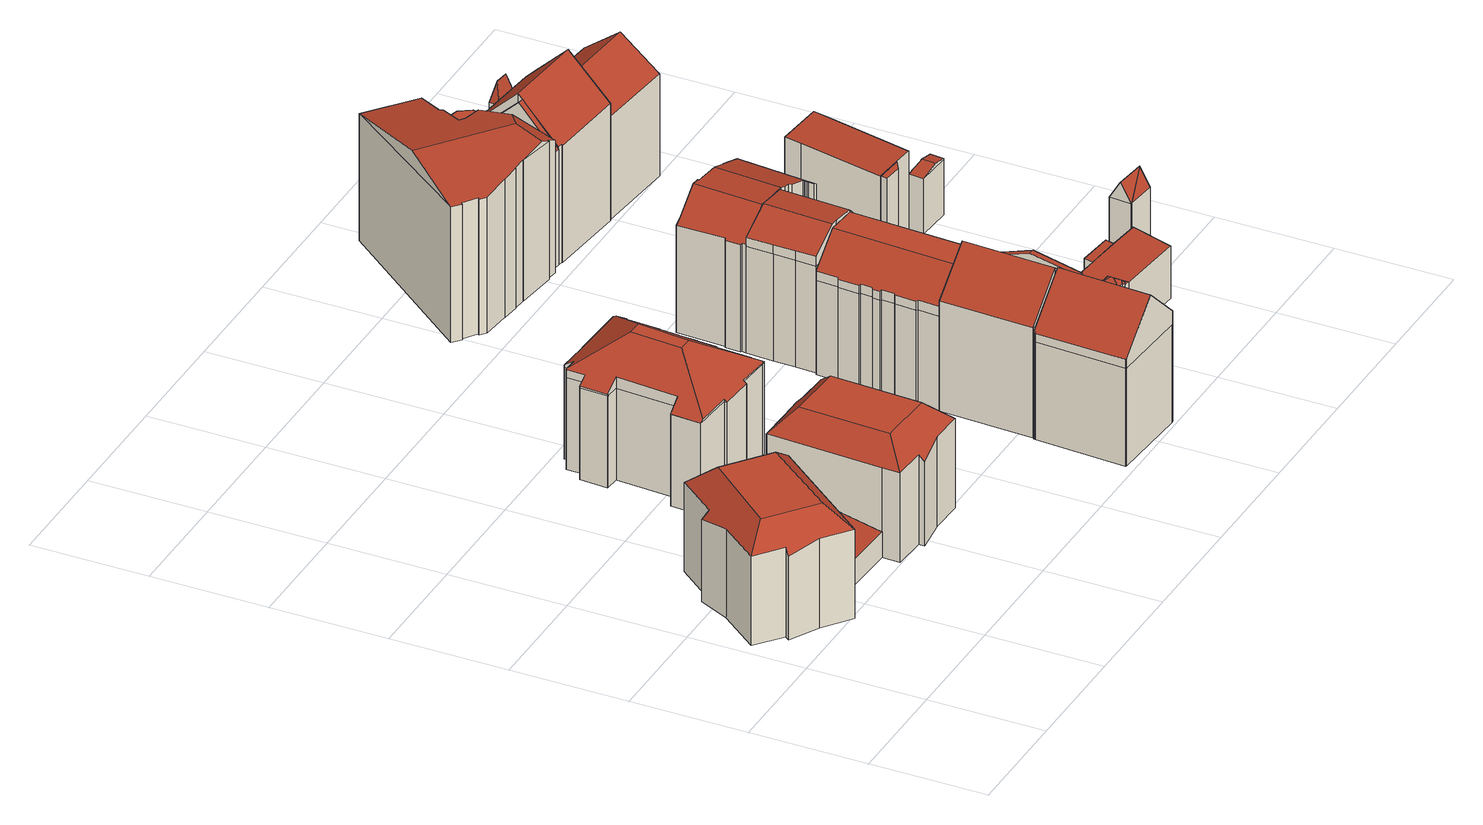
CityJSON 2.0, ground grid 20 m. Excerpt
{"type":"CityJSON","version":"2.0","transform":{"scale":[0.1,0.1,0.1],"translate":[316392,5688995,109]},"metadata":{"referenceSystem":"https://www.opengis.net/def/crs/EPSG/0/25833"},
"CityObjects":{
"building1":{"type":"Building","attributes":{"Dachtyp_tdc":"tdcCutTentRoof","Gemeindeschluessel":14713000,"Dachneigung":0.951,"QualitaetDacherkennung":56,"Geometrietyp2DReferenz":"3000","function":"31001_9998","roofType":"9999","measuredHeight":19.75},"geometry":[{"type":"MultiSurface","lod":"2","boundaries":[[[0,1,2,3]],[[1,4,5,2]],[[4,6,7,5]],[[6,8,9,7]],[[8,10,11,9]],[[10,12,13,11]],[[12,14,15,13]],[[14,16,17,15]],[[16,18,19,17]],[[18,20,21,19]],[[20,22,23,21]],[[22,24,25,23]],[[24,26,27,25]],[[26,28,29,27]],[[28,0,3,29]],[[12,10,8,6,4,1,30,31]],[[16,14,12,31,32]],[[24,22,20,18,16,32,33]],[[1,0,28,26,24,33,30]],[[33,32,31,30]],[[3,2,5,7,9,11,13,15,17,19,21,23,25,27,29]]],"semantics":{"surfaces":[{"type":"WallSurface"},{"type":"RoofSurface"},{"type":"GroundSurface"}],"values":[0,0,0,0,0,0,0,0,0,0,0,0,0,0,0,1,1,1,1,1,2]}}]},
"building2":{"type":"Building","attributes":{"Dachtyp_tdc":"tdcFreeFormRoof","Gemeindeschluessel":14713000,"Dachneigung":10.68,"QualitaetDacherkennung":15,"Geometrietyp2DReferenz":"3000","function":"31001_9998","roofType":"5000","measuredHeight":6.21},"geometry":[{"type":"MultiSurface","lod":"2","boundaries":[[[34,35,36,37]],[[35,38,39,36]],[[38,40,41,39]],[[40,42,43,41]],[[42,44,45,43]],[[44,46,47,45]],[[46,34,37,47]],[[46,48,49,35,34]],[[38,49,48,44,42,40]],[[38,35,49]],[[46,44,48]],[[37,36,39,41,43,45,47]]],"semantics":{"surfaces":[{"type":"WallSurface"},{"type":"RoofSurface"},{"type":"GroundSurface"}],"values":[0,0,0,0,0,0,0,1,1,0,0,2]}}]},
"building3":{"type":"Building","attributes":{"Dachtyp_tdc":"tdcCutTentRoof","Gemeindeschluessel":14713000,"Dachneigung":0.262,"QualitaetDacherkennung":55,"Geometrietyp2DReferenz":"3000","function":"31001_9998","roofType":"9999","measuredHeight":19.74},"geometry":[{"type":"MultiSurface","lod":"2","boundaries":[[[50,51,52,53]],[[54,55,56,57,58,59,60,61,62,63,64,65,66,47,45]],[[67,68,55,54]],[[68,69,56,55]],[[69,70,57,56]],[[70,71,58,57]],[[71,72,59,58]],[[72,73,60,59]],[[73,74,61,60]],[[74,75,62,61]],[[75,76,63,62]],[[76,77,64,63]],[[77,78,65,64]],[[78,79,66,65]],[[79,80,47,66]],[[80,81,45,47]],[[81,67,54,45]],[[71,70,69,68,67,53,52]],[[75,74,73,72,71,52,51]],[[79,78,77,76,75,51,50]],[[67,81,80,79,50,53]]],"semantics":{"surfaces":[{"type":"RoofSurface"},{"type":"GroundSurface"},{"type":"WallSurface"}],"values":[0,1,2,2,2,2,2,2,2,2,2,2,2,2,2,2,2,0,0,0,0]}}]},
"building4":{"type":"Building","attributes":{"Dachtyp_tdc":"tdcFreeFormRoof","Gemeindeschluessel":14713000,"Dachneigung":35.06,"QualitaetDacherkennung":63,"Geometrietyp2DReferenz":"3000","function":"31001_9998","roofType":"5000","measuredHeight":22.51},"geometry":[{"type":"MultiSurface","lod":"2","boundaries":[[[82,83,84,85]],[[83,86,87,84]],[[86,88,89,87]],[[88,90,91,89]],[[90,92,93,91]],[[92,94,95,93]],[[94,96,97,95]],[[96,98,99,97]],[[98,100,101,99]],[[100,102,103,101]],[[102,104,105,103]],[[104,106,107,105]],[[106,108,109,107]],[[108,110,111,109]],[[110,112,113,111]],[[112,114,115,113]],[[114,116,117,115]],[[116,118,119,117]],[[118,120,121,119]],[[120,122,123,121]],[[122,124,125,123]],[[124,126,127,125]],[[126,128,129,127]],[[128,130,131,129]],[[130,132,133,131]],[[132,134,135,133]],[[134,136,137,135]],[[136,138,139,137]],[[138,140,141,139]],[[140,142,143,141]],[[142,144,145,143]],[[144,146,147,145]],[[146,148,149,147]],[[148,150,151,149]],[[150,82,85,151]],[[152,153,114,112,154,155,156,157,158]],[[159,160,118,152,158,161,162,163,164,165,166,167,168]],[[169,170,171,172,173,174,175,176,162,161,177,178]],[[179,180,181,182,183,184,185,186,178,177,157,156,187,188,102,189,190]],[[157,177,161,158]],[[98,190,189,100]],[[96,179,190,98]],[[100,189,102]],[[102,188,104]],[[104,188,187,106]],[[106,187,156,155,108]],[[82,186,185,83]],[[150,169,178,186,82]],[[83,185,184,86]],[[86,184,183,88]],[[88,183,182,90]],[[90,182,181,92]],[[92,181,180,94]],[[94,180,179,96]],[[136,176,175,138]],[[134,163,162,176,136]],[[138,175,174,140]],[[140,174,173,142]],[[142,173,172,144]],[[144,172,171,146]],[[146,171,170,148]],[[148,170,169,150]],[[124,168,167,126]],[[122,159,168,124]],[[126,167,166,128]],[[128,166,165,130]],[[130,165,164,132]],[[132,164,163,134]],[[118,160,120]],[[116,153,152,118]],[[108,155,154,110]],[[110,154,112]],[[114,153,116]],[[120,160,159,122]],[[85,84,87,89,91,93,95,97,99,101,103,105,107,109,111,113,115,117,119,121,123,125,127,129,131,133,135,137,139,141,143,145,147,149,151]]],"semantics":{"surfaces":[{"type":"WallSurface"},{"type":"RoofSurface"},{"type":"GroundSurface"}],"values":[0,0,0,0,0,0,0,0,0,0,0,0,0,0,0,0,0,0,0,0,0,0,0,0,0,0,0,0,0,0,0,0,0,0,0,1,1,1,1,1,0,0,0,0,0,0,0,0,0,0,0,0,0,0,0,0,0,0,0,0,0,0,0,0,0,0,0,0,0,0,0,0,0,0,2]}}]},
"building5":{"type":"Building","attributes":{"Dachtyp_tdc":"tdcFreeFormRoof","Gemeindeschluessel":14713000,"Dachneigung":44.49,"QualitaetDacherkennung":60,"Geometrietyp2DReferenz":"3000","function":"31001_9998","roofType":"5000","measuredHeight":26.43},"geometry":[{"type":"MultiSurface","lod":"2","boundaries":[[[191,192,193,194]],[[192,195,196,193]],[[195,197,198,196]],[[197,199,200,198]],[[199,201,202,200]],[[201,203,204,202]],[[203,205,206,204]],[[205,207,208,206]],[[207,209,210,208]],[[209,211,212,210]],[[211,213,214,212]],[[213,215,216,214]],[[215,217,218,216]],[[217,219,220,218]],[[219,221,222,220]],[[221,223,224,222]],[[223,225,226,224]],[[225,191,194,226]],[[227,207,205,228,229,230,231,232,233,234,235,236,237,238]],[[239,240,241,242,243,244,236,235]],[[213,237,236,244,215]],[[215,244,243,217]],[[217,243,242,219]],[[219,242,241,221]],[[221,241,240,223]],[[223,240,239,225]],[[225,239,235,234,191]],[[209,227,238,211]],[[211,238,237,213]],[[191,234,233,192]],[[192,233,232,195]],[[195,232,231,197]],[[197,231,230,199]],[[199,230,229,201]],[[201,229,228,203]],[[203,228,205]],[[207,227,209]],[[194,193,196,198,200,202,204,206,208,210,212,214,216,218,220,222,224,226]]],"semantics":{"surfaces":[{"type":"WallSurface"},{"type":"RoofSurface"},{"type":"GroundSurface"}],"values":[0,0,0,0,0,0,0,0,0,0,0,0,0,0,0,0,0,0,1,1,0,0,0,0,0,0,0,0,0,0,0,0,0,0,0,0,0,2]}}]},
"building6":{"type":"Building","attributes":{"Gemeindeschluessel":14713000,"Geometrietyp2DReferenz":"3000","function":"31001_9998","roofType":"9999"},"children":["building6-1","building6-2"]},
"building6-1":{"type":"BuildingPart","attributes":{"Dachtyp_tdc":"tdcGableRoof","Dachneigung":10.13,"QualitaetDacherkennung":29,"Geometrietyp2DReferenz":"3000","roofType":"3100","measuredHeight":22.38},"parents":["building6"],"geometry":[{"type":"MultiSurface","lod":"2","boundaries":[[[245,246,247,248,249]],[[250,251,252,253,254]],[[251,245,249,252]],[[250,246,255]],[[245,251,256]],[[246,245,256,255]],[[251,250,255,256]],[[249,248,253,252]],[[250,254,247,246]],[[254,253,248,247]]],"semantics":{"surfaces":[{"type":"WallSurface"},{"type":"RoofSurface"},{"type":"GroundSurface"},{"type":"ClosureSurface"}],"values":[0,0,0,0,0,1,1,2,0,3]}}]},
"building6-2":{"type":"BuildingPart","attributes":{"Dachtyp_tdc":"tdcFreeFormRoof","Dachneigung":43.67,"QualitaetDacherkennung":43,"Geometrietyp2DReferenz":"3000","roofType":"5000","measuredHeight":26.33},"parents":["building6"],"geometry":[{"type":"MultiSurface","lod":"2","boundaries":[[[257,254,253,258]],[[247,259,260,248]],[[259,261,262,260]],[[261,263,264,262]],[[263,265,266,264]],[[265,267,268,266]],[[267,269,270,268]],[[269,271,272,270]],[[271,257,258,272]],[[267,265,263,261,259]],[[259,247,254,257,271,269,267]],[[258,253,248,260,262,264,266,268,270,272]],[[248,253,254,247]]],"semantics":{"surfaces":[{"type":"WallSurface"},{"type":"RoofSurface"},{"type":"GroundSurface"},{"type":"ClosureSurface"}],"values":[0,0,0,0,0,0,0,0,0,1,1,2,3]}}]},
"building7":{"type":"Building","attributes":{"Dachtyp_tdc":"tdcFreeFormRoof","Gemeindeschluessel":14713000,"Dachneigung":34.17,"QualitaetDacherkennung":5,"Geometrietyp2DReferenz":"3000","function":"31001_9998","roofType":"5000","measuredHeight":20.7},"geometry":[{"type":"MultiSurface","lod":"2","boundaries":[[[273,274,275,276]],[[274,277,278,275]],[[277,279,280,278]],[[279,281,282,280]],[[281,283,284,282]],[[283,273,276,284]],[[285,286,287,288,283,281]],[[285,281,279]],[[286,285,279,277]],[[287,286,277,274]],[[288,287,274,273]],[[288,273,283]],[[276,275,278,280,282,284]]],"semantics":{"surfaces":[{"type":"WallSurface"},{"type":"RoofSurface"},{"type":"GroundSurface"}],"values":[0,0,0,0,0,0,1,1,1,1,1,1,2]}}]},
"building8":{"type":"Building","attributes":{"Gemeindeschluessel":14713000,"Dachtyp_tdc":"tdcFreeFormRoof","Dachneigung":39.46,"QualitaetDacherkennung":67,"Geometrietyp2DReferenz":"3000","function":"31001_9998","roofType":"5000","measuredHeight":23.34},"geometry":[{"type":"MultiSurface","lod":"2","boundaries":[[[289,290,291,292]],[[290,293,270,291]],[[293,294,266,270]],[[294,295,296,266]],[[295,297,298,296]],[[297,299,300,298]],[[299,301,302,300]],[[301,303,304,302]],[[303,305,306,304]],[[305,307,308,306]],[[307,309,310,308]],[[309,311,312,310]],[[311,313,314,312]],[[313,315,316,314]],[[315,317,318,316]],[[317,319,320,318]],[[319,321,322,320]],[[321,323,324,322]],[[323,325,326,324]],[[325,327,328,326]],[[327,329,330,328]],[[329,331,332,330]],[[331,289,292,332]],[[333,334,335,336,337,338,339,340,341,342,343,344,345,346,347,348]],[[349,350,351,352,353,289,331,354,355]],[[350,356,348,347,351]],[[323,356,350,349,325]],[[321,348,356,323]],[[327,355,354,329]],[[325,349,355,327]],[[329,354,331]],[[290,353,352,293]],[[289,353,290]],[[293,352,351,347,346,294]],[[319,333,348,321]],[[294,346,345,295]],[[295,345,344,297]],[[297,344,343,299]],[[299,343,342,301]],[[301,342,341,303]],[[303,341,340,305]],[[305,340,339,307]],[[307,339,338,309]],[[309,338,337,311]],[[311,337,336,313]],[[313,336,335,315]],[[315,335,334,317]],[[317,334,333,319]],[[292,291,270,266,296,298,300,302,304,306,308,310,312,314,316,318,320,322,324,326,328,330,332]]],"semantics":{"surfaces":[{"type":"WallSurface"},{"type":"RoofSurface"},{"type":"GroundSurface"}],"values":[0,0,0,0,0,0,0,0,0,0,0,0,0,0,0,0,0,0,0,0,0,0,0,1,1,1,0,0,0,0,0,0,0,0,0,0,0,0,0,0,0,0,0,0,0,0,0,0,2]}}]},
"building9":{"type":"Building","attributes":{"Gemeindeschluessel":14713000,"Geometrietyp2DReferenz":"3000","function":"31001_9998","roofType":"9999"},"children":["building9-1","building9-2","building9-3"]},
"building9-1":{"type":"BuildingPart","attributes":{"Dachtyp_tdc":"tdcFreeFormRoof","Dachneigung":30.52,"QualitaetDacherkennung":55,"Geometrietyp2DReferenz":"3000","roofType":"5000","measuredHeight":23.77},"parents":["building9"],"geometry":[{"type":"MultiSurface","lod":"2","boundaries":[[[357,358,359,360]],[[361,362,363,364]],[[362,365,366,363]],[[365,367,368,366]],[[367,369,370,368]],[[369,371,372,370]],[[371,373,374,372]],[[373,375,376,374]],[[375,377,378,376]],[[377,379,380,378]],[[379,357,360,380]],[[381,382,383,384,385,386,387,388,389]],[[369,390,391,392,393,394,395,396,371]],[[395,397,398,386,385,399,396]],[[373,396,399,375]],[[375,399,385,384,377]],[[371,396,373]],[[361,393,392,362]],[[362,392,391,365]],[[365,391,390,367]],[[367,390,369]],[[377,384,383,379]],[[379,383,382,357]],[[357,382,381,400,358]],[[360,359,401,402,403,404,364,363,366,368,370,372,374,376,378,380]],[[402,401,405,406]],[[401,359,358,405]],[[403,402,406,407]],[[364,404,408,361]],[[404,403,407,408]],[[398,409,386]],[[398,407,406,409]],[[394,393,361,408]],[[407,398,397,395,394,408]],[[389,400,381]],[[409,387,386]],[[406,405,388,387,409]],[[405,358,400,389,388]]],"semantics":{"surfaces":[{"type":"WallSurface"},{"type":"RoofSurface"},{"type":"GroundSurface"},{"type":"ClosureSurface"}],"values":[0,0,0,0,0,0,0,0,0,0,0,1,1,1,0,0,0,0,0,0,0,0,0,0,2,3,3,3,3,3,0,3,3,3,0,0,3,3]}}]},
"building9-2":{"type":"BuildingPart","attributes":{"Dachtyp_tdc":"tdcCutGableRoof","Dachneigung":41.91,"QualitaetDacherkennung":34,"Geometrietyp2DReferenz":"3000","roofType":"9999","measuredHeight":23.68},"parents":["building9"],"geometry":[{"type":"MultiSurface","lod":"2","boundaries":[[[410,411,412,413,414]],[[411,415,416,412]],[[415,417,418,416]],[[417,419,420,418]],[[419,421,422,420]],[[421,423,424,422]],[[423,425,426,424]],[[425,427,428,426]],[[427,429,430,428]],[[429,431,432,430]],[[431,433,434,432]],[[433,435,393,361,364,434]],[[400,436,437,359,358]],[[436,438,439,437]],[[438,440,441,439]],[[440,442,443,441]],[[442,444,445,443]],[[444,446,447,445]],[[446,448,449,447]],[[448,450,451,452,449]],[[453,435,433,431,429,427,425,423,421,419,417,415,411,410,454]],[[448,446,444,442,440,438,436,400,389,455]],[[454,456,450,448,455,387,409,398,397,453]],[[457,413,412,416,418,420,422,424,426,428,430,432,434,364,404,403,402,401,359,437,439,441,443,445,447,449,452,458]],[[410,414,459,454]],[[414,413,457,459]],[[394,393,435,453]],[[404,364,361,408]],[[408,361,393,394]],[[388,387,455]],[[397,395,394,453]],[[401,402,406,405]],[[402,403,407,406]],[[403,404,408,407]],[[406,407,398,409]],[[405,406,409,387,388]],[[407,408,394,395,397,398]],[[389,388,455]],[[401,405,358,359]],[[405,388,389,400,358]],[[460,451,450,456]],[[460,458,452,451]],[[454,459,460,456]],[[458,460,459,457]]],"semantics":{"surfaces":[{"type":"WallSurface"},{"type":"RoofSurface"},{"type":"GroundSurface"},{"type":"ClosureSurface"}],"values":[0,0,0,0,0,0,0,0,0,0,0,0,0,0,0,0,0,0,0,0,1,1,1,2,0,3,0,3,3,0,0,3,3,3,3,3,3,0,3,3,0,3,0,3]}}]},
"building9-3":{"type":"BuildingPart","attributes":{"Dachtyp_tdc":"tdcFreeFormRoof","Dachneigung":54.19,"QualitaetDacherkennung":5,"Geometrietyp2DReferenz":"3000","roofType":"5000","measuredHeight":20.6},"parents":["building9"],"geometry":[{"type":"MultiSurface","lod":"2","boundaries":[[[451,461,462,452]],[[461,463,464,462]],[[463,465,412,464]],[[465,414,413,412]],[[466,414,465,463]],[[467,466,463,461]],[[467,461,451,460]],[[466,467,460,459,414]],[[452,462,464,412,413,457,458]],[[457,413,414,459]],[[458,457,459,460]],[[452,458,460,451]]],"semantics":{"surfaces":[{"type":"WallSurface"},{"type":"RoofSurface"},{"type":"GroundSurface"},{"type":"ClosureSurface"}],"values":[0,0,0,0,1,1,1,1,2,3,3,3]}}]},
"building10":{"type":"Building","attributes":{"Dachtyp_tdc":"tdcFreeFormRoof","Gemeindeschluessel":14713000,"Dachneigung":50.75,"QualitaetDacherkennung":7,"Geometrietyp2DReferenz":"3000","function":"31001_9998","roofType":"5000","measuredHeight":18.05},"geometry":[{"type":"MultiSurface","lod":"2","boundaries":[[[468,469,470,471]],[[469,472,473,470]],[[472,474,475,473]],[[474,468,471,475]],[[476,477,474,472]],[[476,472,469]],[[477,476,469,468]],[[477,468,474]],[[471,470,473,475]]],"semantics":{"surfaces":[{"type":"WallSurface"},{"type":"RoofSurface"},{"type":"GroundSurface"}],"values":[0,0,0,0,1,0,1,1,2]}}]},
"building11":{"type":"Building","attributes":{"Dachtyp_tdc":"tdcFreeFormRoof","Gemeindeschluessel":14713000,"Dachneigung":12.15,"QualitaetDacherkennung":10,"Geometrietyp2DReferenz":"3000","function":"31001_9998","roofType":"5000","measuredHeight":26.52},"geometry":[{"type":"MultiSurface","lod":"2","boundaries":[[[478,479,480,481]],[[479,482,483,480]],[[482,484,485,483]],[[484,486,487,485]],[[486,488,489,487]],[[488,490,491,489]],[[490,492,493,491]],[[492,494,495,493]],[[494,496,497,495]],[[496,498,499,497]],[[498,500,501,499]],[[500,502,503,501]],[[502,504,505,503]],[[504,506,507,505]],[[506,508,509,507]],[[508,510,511,509]],[[510,512,513,511]],[[512,514,515,513]],[[514,516,517,515]],[[516,518,519,517]],[[518,520,521,519]],[[520,478,481,521]],[[490,488,522,523,524,492]],[[522,486,484,482,479,478,520,518,525,523]],[[506,504,502,500,498,496,494,524,523,525,516,514,512,510,508]],[[488,486,522]],[[494,492,524]],[[518,516,525]],[[481,480,483,485,487,489,491,493,495,497,499,501,503,505,507,509,511,513,515,517,519,521]]],"semantics":{"surfaces":[{"type":"WallSurface"},{"type":"RoofSurface"},{"type":"GroundSurface"}],"values":[0,0,0,0,0,0,0,0,0,0,0,0,0,0,0,0,0,0,0,0,0,0,1,1,1,0,0,0,2]}}]},
"building12":{"type":"Building","attributes":{"Gemeindeschluessel":14713000,"Geometrietyp2DReferenz":"3000","function":"31001_9998","roofType":"9999"},"children":["building12-1","building12-2"]},
"building12-1":{"type":"BuildingPart","attributes":{"Dachtyp_tdc":"tdcPolyFlatRoof","Dachneigung":8.7,"QualitaetDacherkennung":71,"Geometrietyp2DReferenz":"3000","roofType":"2100","measuredHeight":10.58},"parents":["building12"],"geometry":[{"type":"MultiSurface","lod":"2","boundaries":[[[526,527,528,529]],[[530,531,532,533]],[[531,526,529,532]],[[531,530,527,526]],[[529,528,533,532]],[[530,533,528,527]]],"semantics":{"surfaces":[{"type":"WallSurface"},{"type":"RoofSurface"},{"type":"GroundSurface"},{"type":"ClosureSurface"}],"values":[0,0,0,1,2,3]}}]},
"building12-2":{"type":"BuildingPart","attributes":{"Dachtyp_tdc":"tdcPolyFlatRoof","Dachneigung":10.2,"QualitaetDacherkennung":72,"Geometrietyp2DReferenz":"3000","roofType":"2100","measuredHeight":10.49},"parents":["building12"],"geometry":[{"type":"MultiSurface","lod":"2","boundaries":[[[534,535,536,537]],[[535,538,530,533,536]],[[539,540,541,528,527]],[[540,542,543,541]],[[542,534,537,543]],[[542,540,539,538,535,534]],[[537,536,533,528,541,543]],[[527,530,538,539]],[[527,528,533,530]]],"semantics":{"surfaces":[{"type":"WallSurface"},{"type":"RoofSurface"},{"type":"GroundSurface"},{"type":"ClosureSurface"}],"values":[0,0,0,0,0,1,2,0,3]}}]},
"building13":{"type":"Building","attributes":{"Dachtyp_tdc":"tdcPolyFlatRoof","Gemeindeschluessel":14713000,"Dachneigung":0,"QualitaetDacherkennung":0,"Geometrietyp2DReferenz":"3000","BezugspunktDach":"2000","function":"31001_9998","measuredHeight":3},"geometry":[{"type":"MultiSurface","lod":"2","boundaries":[[[544,545,546,547,548,549,550,551,552,553,554,555,556,557,558,559,560,561,562]],[[548,547,563,564]],[[547,546,565,563]],[[546,545,566,565]],[[545,544,567,566]],[[544,562,568,567]],[[562,561,569,568]],[[561,560,570,569]],[[560,559,571,570]],[[559,558,572,571]],[[558,557,573,572]],[[557,556,574,573]],[[556,555,575,574]],[[555,554,576,575]],[[554,553,577,576]],[[553,552,578,577]],[[552,551,579,578]],[[551,550,580,579]],[[550,549,581,580]],[[549,548,564,581]],[[568,569,570,571,572,573,574,575,576,577,578,579,580,581,564,563,565,566,567]]],"semantics":{"surfaces":[{"type":"RoofSurface"},{"type":"WallSurface"},{"type":"GroundSurface"}],"values":[0,1,1,1,1,1,1,1,1,1,1,1,1,1,1,1,1,1,1,1,2]}}]},
"building14":{"type":"Building","attributes":{"Gemeindeschluessel":14713000,"Geometrietyp2DReferenz":"3000","function":"31001_9998","roofType":"9999"},"children":["building14-1","building14-2","building14-3"]},
"building14-1":{"type":"BuildingPart","attributes":{"Dachtyp_tdc":"tdcFreeFormRoof","Dachneigung":75.71,"QualitaetDacherkennung":10,"Geometrietyp2DReferenz":"3000","roofType":"5000","measuredHeight":23.18},"parents":["building14"],"geometry":[{"type":"MultiSurface","lod":"2","boundaries":[[[582,583,584,585]],[[583,586,587,584]],[[586,588,589,587]],[[588,590,589]],[[588,586,591]],[[586,583,592,591]],[[583,582,592]],[[582,590,588,591,592]],[[584,587,589,585]],[[585,589,590,582]]],"semantics":{"surfaces":[{"type":"WallSurface"},{"type":"RoofSurface"},{"type":"GroundSurface"},{"type":"ClosureSurface"}],"values":[0,0,0,0,1,1,1,1,2,3]}}]},
"building14-2":{"type":"BuildingPart","attributes":{"Dachtyp_tdc":"tdcGableRoof","Dachneigung":44.21,"QualitaetDacherkennung":54,"Geometrietyp2DReferenz":"3000","roofType":"3100","measuredHeight":27.22},"parents":["building14"],"geometry":[{"type":"MultiSurface","lod":"2","boundaries":[[[593,594,595,596]],[[597,598,599,600]],[[598,593,596,599]],[[593,598,601]],[[594,593,601,602,603]],[[598,597,602,601]],[[596,595,604,600,599]],[[600,604,605,597]],[[604,595,594,605]],[[602,597,605,603]],[[603,605,594]]],"semantics":{"surfaces":[{"type":"WallSurface"},{"type":"RoofSurface"},{"type":"GroundSurface"},{"type":"ClosureSurface"}],"values":[0,0,0,0,1,1,2,3,3,3,3]}}]},
"building14-3":{"type":"BuildingPart","attributes":{"Dachtyp_tdc":"tdcGableRoof","Dachneigung":44.17,"QualitaetDacherkennung":45,"Geometrietyp2DReferenz":"3000","roofType":"3100","measuredHeight":28.02},"parents":["building14"],"geometry":[{"type":"MultiSurface","lod":"2","boundaries":[[[606,607,597,600,608]],[[609,610,611,595,594]],[[610,612,585,611]],[[612,582,585]],[[613,589,590]],[[613,614,615,589]],[[614,616,617,615]],[[616,618,619,617]],[[618,620,621,619]],[[620,622,623,621]],[[622,606,608,623]],[[618,616,614,613,612,610,609,624]],[[624,602,607,606,622,620,618]],[[608,600,604,595,611,585,589,615,617,619,621,623]],[[603,602,624]],[[602,597,607]],[[604,600,597,605]],[[605,597,602,603]],[[609,594,603,624]],[[604,605,594,595]],[[594,605,603]],[[590,582,612,613]],[[590,589,585,582]]],"semantics":{"surfaces":[{"type":"WallSurface"},{"type":"RoofSurface"},{"type":"GroundSurface"},{"type":"ClosureSurface"}],"values":[0,0,0,0,0,0,0,0,0,0,0,1,1,2,0,0,3,3,0,3,3,0,3]}}]},
"building15":{"type":"Building","attributes":{"Dachtyp_tdc":"tdcFreeFormRoof","Gemeindeschluessel":14713000,"Dachneigung":59.52,"QualitaetDacherkennung":4,"Geometrietyp2DReferenz":"3000","function":"31001_9998","roofType":"5000","measuredHeight":17.48},"geometry":[{"type":"MultiSurface","lod":"2","boundaries":[[[625,626,627,628]],[[626,629,630,627]],[[629,631,632,630]],[[631,633,634,632]],[[633,625,628,634]],[[635,633,631]],[[636,635,631,629]],[[636,629,626]],[[626,635,636]],[[625,635,626]],[[635,625,633]],[[628,627,630,632,634]]],"semantics":{"surfaces":[{"type":"WallSurface"},{"type":"RoofSurface"},{"type":"GroundSurface"}],"values":[0,0,0,0,0,0,1,0,1,1,1,2]}}]},
"building16":{"type":"Building","attributes":{"Gemeindeschluessel":14713000,"Geometrietyp2DReferenz":"3000","function":"31001_9998","roofType":"9999"},"children":["building16-1","building16-2"]},
"building16-1":{"type":"BuildingPart","attributes":{"Dachtyp_tdc":"tdcPolyFlatRoof","Dachneigung":5,"QualitaetDacherkennung":67,"Geometrietyp2DReferenz":"3000","roofType":"2100","measuredHeight":15.4},"parents":["building16"],"geometry":[{"type":"MultiSurface","lod":"2","boundaries":[[[637,638,639,640]],[[638,641,642,639]],[[643,644,645,646]],[[644,647,648,645]],[[647,649,650,648]],[[649,637,640,650]],[[649,647,644,643,641,638,637]],[[640,639,642,646,645,648,650]],[[643,646,642,641]]],"semantics":{"surfaces":[{"type":"WallSurface"},{"type":"RoofSurface"},{"type":"GroundSurface"},{"type":"ClosureSurface"}],"values":[0,0,0,0,0,0,1,2,3]}}]},
"building16-2":{"type":"BuildingPart","attributes":{"Dachtyp_tdc":"tdcPolyFlatRoof","Dachneigung":0,"QualitaetDacherkennung":43,"Geometrietyp2DReferenz":"3000","roofType":"1000","measuredHeight":14},"parents":["building16"],"geometry":[{"type":"MultiSurface","lod":"2","boundaries":[[[651,652,653,654]],[[652,655,643,646,653]],[[651,654,642,641]],[[641,655,652,651]],[[654,653,646,642]],[[643,655,641]],[[641,642,646,643]]],"semantics":{"surfaces":[{"type":"WallSurface"},{"type":"RoofSurface"},{"type":"GroundSurface"},{"type":"ClosureSurface"}],"values":[0,0,0,1,2,0,3]}}]},
"building17":{"type":"Building","attributes":{"Dachtyp_tdc":"tdcFreeFormRoof","Gemeindeschluessel":14713000,"Dachneigung":10.66,"QualitaetDacherkennung":32,"Geometrietyp2DReferenz":"3000","function":"31001_9998","roofType":"5000","measuredHeight":10.47},"geometry":[{"type":"MultiSurface","lod":"2","boundaries":[[[656,657,658,659]],[[657,660,661,658]],[[660,662,663,661]],[[662,664,665,663]],[[664,656,659,665]],[[666,660,657,667,668]],[[669,668,667,670]],[[656,670,667,657]],[[664,669,670,656]],[[662,666,668,669,664]],[[660,666,662]],[[659,658,661,663,665]]],"semantics":{"surfaces":[{"type":"WallSurface"},{"type":"RoofSurface"},{"type":"GroundSurface"}],"values":[0,0,0,0,0,1,1,0,0,0,0,2]}}]},
"building18":{"type":"Building","attributes":{"Dachtyp_tdc":"tdcFreeFormRoof","Gemeindeschluessel":14713000,"Dachneigung":37.38,"QualitaetDacherkennung":63,"Geometrietyp2DReferenz":"3000","function":"31001_9998","roofType":"5000","measuredHeight":23.42},"geometry":[{"type":"MultiSurface","lod":"2","boundaries":[[[671,672,673,674]],[[672,675,676,673]],[[675,677,678,676]],[[677,679,680,678]],[[679,681,682,680]],[[681,683,684,682]],[[683,685,686,684]],[[685,687,688,686]],[[687,671,674,688]],[[683,681,679,677,675,672,689,690]],[[687,685,690,689,671]],[[672,671,689]],[[685,683,690]],[[674,673,676,678,680,682,684,686,688]]],"semantics":{"surfaces":[{"type":"WallSurface"},{"type":"RoofSurface"},{"type":"GroundSurface"}],"values":[0,0,0,0,0,0,0,0,0,1,1,0,0,2]}}]},
"building19":{"type":"Building","attributes":{"Dachtyp_tdc":"tdcPolyFlatRoof","Gemeindeschluessel":14713000,"Dachneigung":0,"QualitaetDacherkennung":66,"Geometrietyp2DReferenz":"3000","function":"31001_9998","roofType":"1000","measuredHeight":6.29},"geometry":[{"type":"MultiSurface","lod":"2","boundaries":[[[691,692,693,694]],[[692,695,696,693]],[[695,697,698,696]],[[697,699,700,698]],[[699,701,702,700]],[[701,703,704,702]],[[703,691,694,704]],[[703,701,699,697,695,692,691]],[[694,693,696,698,700,702,704]]],"semantics":{"surfaces":[{"type":"WallSurface"},{"type":"RoofSurface"},{"type":"GroundSurface"}],"values":[0,0,0,0,0,0,0,1,2]}}]}
},
"vertices":[
[92,407,174],[145,475,174],[145,475,15],[92,407,15],[190,439,174],[190,439,15],[197,447,163],[197,447,15],[215,427,168],[215,427,15],[235,404,174],[235,404,15],[281,367,174],[281,367,15],[174,232,174],[174,232,15],[139,187,174],[139,187,15],[93,223,174],[93,223,15],[42,250,164],[42,250,15],[48,258,174],[48,258,15],[3,294,174],[3,294,15],[56,361,174],[56,361,15],[82,415,161],[82,415,15],[150,421,213],[226,361,213],[133,238,210],[52,302,210],
[176,231,59],[174,232,59],[174,232,14],[176,231,14],[281,367,66],[281,367,14],[235,404,59],[235,404,14],[215,427,54],[215,427,14],[322,422,54],[322,422,14],[312,225,59],[312,225,14],[317,319,76],[246,322,76],
[351,231,211],[449,226,211],[456,381,211],[358,386,211],[322,424,14],[380,422,14],[438,429,14],[437,419,14],[495,416,14],[492,356,14],[502,299,14],[489,300,14],[484,187,14],[426,189,14],[368,182,14],[369,192,14],[311,195,14],[322,424,173],[380,422,173],[438,429,162],[437,419,173],[495,416,173],[492,356,173],[502,299,160],[489,300,173],[484,187,173],[426,189,173],[368,182,163],[369,192,173],[311,195,173],[312,225,173],[322,422,173],
[507,747,175],[510,747,175],[510,747,12],[507,747,12],[508,692,175],[508,692,12],[506,690,175],[506,690,12],[504,659,175],[504,659,12],[506,658,175],[506,658,12],[505,628,175],[505,628,12],[502,625,175],[502,625,12],[501,594,175],[501,594,12],[503,593,175],[503,593,12],[501,536,175],[501,536,12],[498,536,175],[498,536,12],[497,512,175],[497,512,12],[491,512,175],[491,512,12],[433,516,175],[433,516,12],[432,510,175],[432,510,12],[372,513,175],[372,513,12],[372,518,175],[372,518,12],[302,523,175],[302,523,12],[305,575,175],[305,575,12],[329,575,175],[329,575,12],[335,680,175],[335,680,12],[311,682,175],[311,682,12],[310,682,175],[310,682,12],[312,730,175],[312,730,12],[328,729,175],[328,729,12],[329,761,175],[329,761,12],[353,760,175],[353,760,12],[354,776,175],[354,776,12],[405,773,175],[405,773,12],[411,773,175],[411,773,12],[435,772,175],[435,772,12],[440,772,175],[440,772,12],[503,769,175],[503,769,12],[508,769,175],[508,769,12],[308,522,179],[372,518,179],[433,516,179],[491,512,178],[495,512,178],[419,599,235],[394,600,235],[329,575,193],[305,575,176],[398,687,237],[330,761,190],[329,761,190],[328,729,189],[312,730,179],[310,682,178],[311,682,179],[335,680,195],[508,769,179],[503,769,179],[440,772,179],[435,772,179],[411,773,179],[405,773,179],[354,776,179],[353,760,190],[424,686,237],[507,764,182],[502,625,179],[505,628,177],[506,658,177],[504,659,179],[506,690,179],[508,692,178],[510,747,179],[507,747,182],[497,512,177],[498,536,177],[503,593,176],[501,594,178],
[864,160,184],[864,158,184],[864,158,10],[864,160,10],[865,158,184],[865,158,10],[863,130,184],[863,130,10],[863,116,184],[863,116,10],[862,99,184],[862,99,10],[861,95,184],[861,95,10],[877,94,184],[877,94,10],[875,58,184],[875,58,10],[851,35,184],[851,35,10],[849,1,184],[849,1,10],[846,1,184],[846,1,10],[707,9,184],[707,9,10],[707,10,184],[707,10,10],[706,10,184],[706,10,10],[714,165,184],[714,165,10],[715,165,184],[715,165,10],[715,168,184],[715,168,10],[851,35,207],[861,95,200],[862,99,200],[863,116,199],[863,130,199],[865,158,199],[864,158,201],[864,160,201],[789,164,274],[780,5,274],[846,1,210],[849,1,207],[715,168,201],[715,165,201],[714,165,199],[706,10,200],[707,10,201],[707,9,201],
[864,160,222],[854,161,222],[854,161,208],[854,161,13],[864,160,13],[860,297,218],[870,297,218],[870,297,13],[860,297,13],[860,297,208],[858,244,237],[868,243,237],
[861,317,208],[861,317,13],[783,165,276],[783,165,13],[715,168,210],[715,168,13],[713,168,208],[713,168,13],[719,328,208],[719,328,13],[790,324,276],[790,324,13],[865,321,205],[865,321,13],[865,317,205],[865,317,13],
[877,94,212],[877,99,212],[877,99,13],[877,94,13],[862,99,212],[862,99,13],[863,130,212],[863,130,13],[887,128,212],[887,128,13],[886,93,212],[886,93,13],[875,117,220],[874,111,220],[882,103,215],[881,98,214],
[903,375,181],[868,377,181],[868,377,13],[903,375,13],[865,321,181],[719,328,181],[721,364,181],[721,364,13],[719,366,181],[719,366,13],[721,402,181],[721,402,13],[722,404,181],[722,404,13],[723,426,181],[723,426,13],[721,427,181],[721,427,13],[722,440,181],[722,440,13],[724,442,181],[724,442,13],[725,462,181],[725,462,13],[723,463,181],[723,463,13],[725,499,181],[725,499,13],[727,500,181],[727,500,13],[729,538,181],[729,538,13],[779,535,181],[779,535,13],[794,534,181],[794,534,13],[875,530,181],[875,530,13],[873,507,181],[873,507,13],[871,459,181],[871,459,13],[907,457,181],[907,457,13],[729,538,198],[727,500,198],[725,499,196],[723,463,196],[725,462,198],[724,442,198],[722,440,196],[721,427,197],[723,426,198],[722,404,199],[721,402,197],[719,366,197],[721,364,199],[719,328,199],[768,325,246],[779,535,246],[875,530,211],[833,532,245],[823,323,245],[865,321,211],[868,377,210],[871,459,211],[873,507,211],[794,534,246],
[731,611,206],[733,657,206],[733,657,16],[731,611,16],[853,650,206],[844,641,206],[844,641,16],[853,650,16],[870,616,206],[870,616,16],[869,598,206],[869,598,16],[878,589,206],[878,589,16],[875,530,206],[875,530,16],[832,532,206],[832,532,16],[791,535,206],[791,535,16],[729,538,206],[729,538,16],[730,573,206],[730,573,16],[733,657,222],[731,611,222],[730,573,223],[729,538,223],[780,535,253],[786,654,253],[785,654,252],[782,654,251],[776,654,247],[869,598,215],[870,616,215],[844,641,243],[853,650,234],[842,651,245],[838,651,249],[832,532,249],[823,652,251],[813,652,251],[791,535,253],[733,657,209],[782,654,16],[786,654,16],[813,652,16],[842,651,16],[782,654,206],[786,654,206],[813,652,206],[842,651,206],[786,654,252],
[875,763,242],[875,764,242],[875,764,16],[875,763,16],[875,763,211],[915,760,229],[915,760,16],[902,622,230],[902,622,16],[899,624,231],[899,624,16],[899,633,231],[899,633,16],[898,635,232],[898,635,16],[898,639,232],[898,639,16],[900,639,231],[900,639,16],[900,643,231],[900,643,16],[869,646,241],[869,646,16],[864,650,243],[864,650,16],[853,650,246],[734,664,209],[734,664,16],[732,665,207],[732,665,16],[733,692,207],[733,692,16],[736,693,209],[736,693,16],[739,776,207],[739,776,16],[751,775,217],[751,775,16],[790,773,253],[790,773,16],[804,772,252],[804,772,211],[804,772,16],[842,651,250],[850,766,250],[782,654,253],[803,770,252],[850,766,16],[803,770,16],[850,766,211],[803,770,211],
[805,785,211],[805,785,16],[877,779,211],[877,779,16],[875,764,211],[868,772,222],[811,777,221],
[910,508,174],[907,457,174],[907,457,16],[910,508,16],[871,459,174],[871,459,16],[873,507,174],[873,507,16],[889,458,197],[891,489,196],
[826,1215,241],[826,1207,242],[826,1207,2],[826,1215,2],[796,1167,253],[796,1167,2],[805,1160,253],[805,1160,2],[841,1156,248],[841,1156,2],[829,1022,238],[829,1022,2],[810,1024,248],[810,1024,2],[808,1022,248],[808,1022,2],[738,1030,253],[738,1030,2],[737,1031,253],[737,1031,2],[714,1033,251],[714,1033,2],[714,1032,251],[714,1032,2],[684,1035,248],[684,1035,2],[684,1036,248],[684,1036,2],[634,1041,243],[634,1041,2],[623,1049,243],[623,1049,2],[625,1051,244],[625,1051,2],[602,1068,244],[602,1068,2],[600,1066,243],[600,1066,2],[586,1078,243],[586,1078,2],[782,1326,228],[782,1326,2],[862,1261,228],[862,1261,2],[836,1097,259],[805,1075,267],[789,1024,258],[669,1183,267],
[1108,239,119],[1107,224,117],[1107,224,13],[1108,239,13],[1046,230,117],[1047,245,119],[1047,245,13],[1046,230,13],
[985,169,106],[991,235,118],[991,235,13],[985,169,13],[1046,230,118],[1107,224,118],[1160,218,118],[1160,218,13],[1153,152,106],[1153,152,13],
[1059,743,45],[1061,758,45],[1059,759,45],[1022,762,45],[1021,764,45],[952,770,45],[951,756,45],[915,760,45],[902,622,45],[905,617,45],[931,614,45],[929,595,45],[959,592,45],[958,582,45],[1034,574,45],[1035,583,45],[1078,579,45],[1079,589,45],[1094,740,45],[1022,762,15],[1021,764,15],[1059,759,15],[1061,758,15],[1059,743,15],[1094,740,15],[1079,589,15],[1078,579,15],[1035,583,15],[1034,574,15],[958,582,15],[959,592,15],[929,595,15],[931,614,15],[905,617,15],[902,622,15],[915,760,15],[951,756,15],[952,770,15],
[923,1161,207],[925,1179,207],[925,1179,11],[923,1161,11],[967,1175,207],[967,1175,11],[966,1157,207],[966,1157,11],[966,1157,206],[958,1167,242],[933,1169,243],
[841,1156,215],[856,1155,215],[856,1155,11],[841,1156,11],[839,1021,216],[829,1022,216],[829,1022,11],[839,1021,11],[835,1086,283],[847,1085,283],[848,1093,275],[848,1093,11],[848,1093,215],
[847,1020,221],[839,1021,221],[847,1020,11],[856,1155,229],[857,1167,217],[857,1167,11],[923,1161,217],[966,1157,217],[998,1153,217],[998,1153,11],[996,1139,232],[996,1139,11],[991,1079,291],[991,1079,11],[984,1005,219],[984,1005,11],[847,1018,219],[847,1018,11],[848,1093,291],
[1164,223,156],[1162,223,156],[1162,223,13],[1164,223,13],[1166,261,156],[1166,261,13],[1220,255,156],[1220,255,13],[1216,217,156],[1216,217,13],[1218,236,188],[1164,242,188],
[1177,732,159],[1162,594,147],[1162,594,7],[1177,732,7],[1128,597,147],[1128,597,7],[1081,601,146],[1094,740,159],[1094,740,7],[1081,601,7],[1097,769,161],[1097,769,7],[1180,761,161],[1180,761,7],
[1110,586,147],[1079,589,147],[1079,589,7],[1110,586,7],[1081,601,147],
[1220,564,106],[1160,568,106],[1160,568,8],[1220,564,8],[1162,594,106],[1162,594,8],[1193,590,106],[1193,590,8],[1222,587,106],[1222,587,8],[1193,590,112],[1197,566,113],[1199,590,113],[1222,587,109],[1220,564,109],
[984,1005,196],[996,1139,197],[996,1139,13],[984,1005,13],[1034,1134,197],[1034,1134,13],[1036,1147,187],[1036,1147,13],[1087,1142,187],[1087,1142,13],[1086,1128,198],[1086,1128,13],[1137,1123,198],[1137,1123,13],[1125,994,197],[1125,994,13],[1125,991,195],[1125,991,13],[990,1073,247],[1131,1060,247],
[1034,1183,76],[1007,1190,76],[1007,1190,13],[1034,1183,13],[1033,1295,76],[1033,1295,13],[1036,1309,76],[1036,1309,13],[1067,1301,76],[1067,1301,13],[1080,1281,76],[1080,1281,13],[1055,1178,76],[1055,1178,13]
]}
